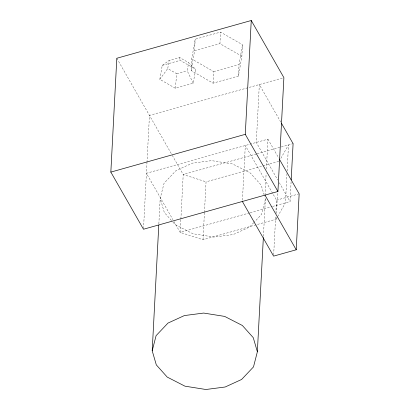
<?xml version="1.0" encoding="UTF-8"?>
<svg xmlns="http://www.w3.org/2000/svg" width="410" height="410" viewBox="0 0 410 410"><rect width="100%" height="100%" fill="white"/><g stroke="black" fill="none" stroke-linecap="round" stroke-linejoin="round"><path stroke-width="0.31" stroke-dasharray="2.05 1.54" d="M143.52 228.601L146.97 162.729M146.985 162.473L149.45 115.405L282.659 77.992M158.86 223.88L160.192 198.368L164.072 183.229L175.962 170.662L192.377 163.139L211.652 160.638L232.629 163.974L250.341 173.051L261.252 185.243L263.927 194.437M180.851 219.678L180.185 232.398L203.017 239.727L276.14 219.186L277.385 217.008M180.882 219.042L183.219 174.516L171.857 154.626M191.132 70.54L191.742 58.963L195.18 39.211L220.554 32.082L242.489 44.71L241.885 56.288L238.446 76.04L213.072 83.168L191.132 70.54L194.576 50.784L195.18 39.211M203.017 239.727L204.416 213.01M204.452 212.375L206.051 181.84L279.174 161.304M213.072 83.168L213.677 71.591L191.742 58.963M241.885 56.288L219.95 43.66L220.554 32.082M238.446 76.04L239.05 64.462L242.489 44.71M242.443 200.193L245.308 145.509L276.535 200.177L275.899 212.257M264.998 195.109L266.131 173.491M266.367 169.043L267.93 139.159L146.416 173.286L172.928 219.693M263.42 236.334L265.357 199.342L264.645 196.892M273.665 254.856L275.735 215.434M276.14 219.186L276.243 217.279M276.442 213.461L277.544 192.474M286.985 173.573L285.447 202.832L277.693 216.459M287.118 171.031L288.481 144.95L280.414 159.126M272.522 206.466L290.065 201.541L291.095 181.82M175.301 88.247L176.766 73.759L167.736 68.557L169.151 60.424L179.6 57.487L188.631 62.689L195.642 69.275L193.212 83.22L175.301 88.247L159.818 79.335L162.247 65.39L169.151 60.424M193.212 83.22L187.216 70.822L188.631 62.689M265.357 199.342L261.477 214.481L254.261 222.112M159.818 79.335L167.736 68.557M253.836 222.563L249.587 227.053L233.177 234.571L213.902 237.072L192.925 233.736L175.213 224.659L171.857 220.908M194.576 50.784L219.95 43.66M162.247 65.39L180.159 60.362L195.642 69.275M176.766 73.759L187.216 70.822M213.677 71.591L239.05 64.462M256.47 153.94L183.219 174.516L206.051 181.84M257.085 153.77L293.094 143.654M276.535 200.177L298.541 193.991M249.546 212.918L180.185 232.398L173.24 220.247M250.161 212.744L271.907 206.64M171.436 220.442L164.302 212.472L160.192 198.368M280.788 122.108L259.33 84.542L256.296 142.424L277.755 179.995M267.93 139.159L278.656 157.932M279.333 182.757L290.065 201.541M116.809 58.261L171.539 154.073M179.6 57.487L180.159 60.362"/><path stroke-width="0.61" d="M110.843 172.097L116.809 58.261L251.253 20.5L283.889 77.644L277.924 191.48L143.485 229.241L110.843 172.097L245.282 134.337L251.253 20.5M263.353 237.61L257.367 351.77L253.493 366.909L241.598 379.476L225.187 386.994L205.912 389.5L184.936 386.164L167.224 377.087L156.312 364.895L152.207 350.796L158.788 225.157M291.197 179.913L293.094 143.654L281.419 123.215M242.377 201.464L273.598 256.127L296.225 249.777L299.156 193.822L279.287 159.034M152.207 350.796L156.087 335.657L167.977 323.085L184.387 315.567L203.662 313.061L224.639 316.402L242.351 325.473L253.262 337.666L257.367 351.77M245.282 134.337L277.924 191.48M264.998 195.109L296.225 249.777"/></g></svg>
